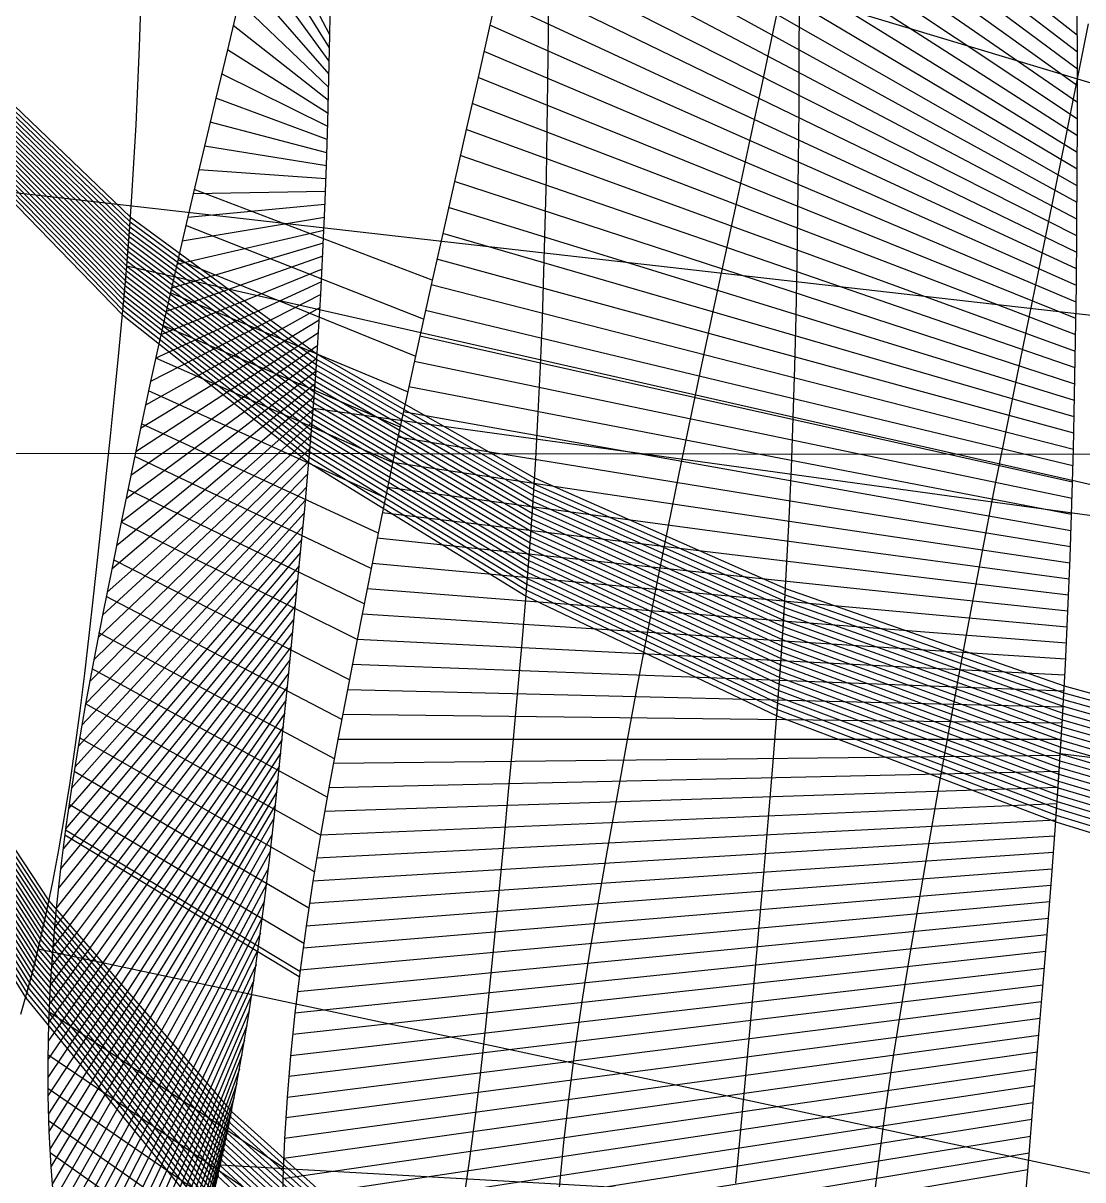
# Model space of a CAD drawing. Extents: x -427 to 427, y 0 to 209.
# Drawn here: x -404.92 to -360.8, y 92.47 to 140.66 of the extents above; entities that cross this region are included whole.
import ezdxf

# ---------------------------------------------------------------- set-up
doc = ezdxf.new("R2010")
doc.units = 0

msp = doc.modelspace()

# ---------------------------------------------------------------- linework, layer by layer
at = {"layer": 'default', "color": 3, "linetype": 'CONTINUOUS'}
for p, q in [((-309.183, 122.644, 355.545), (-422.612, 156.954, 257.531)), ((-383.047, 140.237, 189.516), (-383.033, 142.254, 189.376)), ((-392.152, 140.175, 203.377), (-392.122, 142.011, 203.259)), ((-400.08, 139.672, 217.087), (-400.023, 141.306, 216.994)), ((-372.604, 139.238, 175.551), (-372.601, 141.418, 175.393)), ((-361.023, 138.981, 161.486), (-361.028, 141.312, 161.309)), ((-392.191, 138.347, 203.491), (-392.152, 140.175, 203.377)), ((-383.068, 138.228, 189.65), (-383.047, 140.237, 189.516)), ((-400.145, 138.045, 217.176), (-400.08, 139.672, 217.087)), ((-372.615, 137.066, 175.704), (-372.604, 139.238, 175.551)), ((-361.022, 136.656, 161.658), (-361.023, 138.981, 161.486)), ((-392.238, 136.529, 203.598), (-392.191, 138.347, 203.491)), ((-400.221, 136.428, 217.259), (-400.145, 138.045, 217.176)), ((-383.096, 136.226, 189.779), (-383.068, 138.228, 189.65)), ((-372.632, 134.901, 175.851), (-372.615, 137.066, 175.704)), ((-400.309, 134.82, 217.336), (-400.221, 136.428, 217.259)), ((-392.295, 134.72, 203.7), (-392.238, 136.529, 203.598)), ((-361.029, 134.338, 161.824), (-361.022, 136.656, 161.658)), ((-383.134, 134.234, 189.901), (-383.096, 136.226, 189.779)), ((-309.183, 122.644, 355.545), (-424.821, 135.818, 258.471)), ((-400.409, 133.219, 217.406), (-400.309, 134.82, 217.336)), ((-392.361, 132.919, 203.795), (-392.295, 134.72, 203.7)), ((-372.658, 132.745, 175.991), (-372.632, 134.901, 175.851)), ((-383.18, 132.251, 190.017), (-383.134, 134.234, 189.901)), ((-361.043, 132.029, 161.983), (-361.029, 134.338, 161.824)), ((-400.524, 131.62, 217.469), (-400.409, 133.219, 217.406)), ((-392.439, 131.128, 203.883), (-392.361, 132.919, 203.795)), ((-372.693, 130.598, 176.124), (-372.658, 132.745, 175.991)), ((-383.236, 130.278, 190.125), (-383.18, 132.251, 190.017)), ((-400.653, 130.015, 217.526), (-400.524, 131.62, 217.469)), ((-361.066, 129.728, 162.135), (-361.043, 132.029, 161.983)), ((-392.529, 129.348, 203.964), (-392.439, 131.128, 203.883)), ((-383.303, 128.314, 190.226), (-383.236, 130.278, 190.125)), ((-372.736, 128.461, 176.249), (-372.693, 130.598, 176.124)), ((-400.796, 128.397, 217.576), (-400.653, 130.015, 217.526)), ((-361.097, 127.438, 162.278), (-361.066, 129.728, 162.135)), ((-392.633, 127.576, 204.036), (-392.529, 129.348, 203.964)), ((-400.951, 126.764, 217.622), (-400.796, 128.397, 217.576)), ((-383.382, 126.361, 190.318), (-383.303, 128.314, 190.226)), ((-372.791, 126.335, 176.365), (-372.736, 128.461, 176.249)), ((-392.752, 125.805, 204.1), (-392.633, 127.576, 204.036)), ((-361.138, 125.159, 162.412), (-361.097, 127.438, 162.278)), ((-401.117, 125.113, 217.665), (-400.951, 126.764, 217.622)), ((-383.473, 124.42, 190.401), (-383.382, 126.361, 190.318)), ((-372.856, 124.22, 176.473), (-372.791, 126.335, 176.365)), ((-392.887, 124.028, 204.155), (-392.752, 125.805, 204.1)), ((-401.289, 123.446, 217.705), (-401.117, 125.113, 217.665)), ((-361.19, 122.89, 162.536), (-361.138, 125.159, 162.412)), ((-383.578, 122.487, 190.473), (-383.473, 124.42, 190.401)), ((-393.037, 122.236, 204.203), (-392.887, 124.028, 204.155)), ((-372.934, 122.115, 176.571), (-372.856, 124.22, 176.473)), ((-401.465, 121.766, 217.745), (-401.289, 123.446, 217.705)), ((-309.183, 122.644, 355.545), (-415.8, 122.734, 243.428)), ((-383.7, 120.555, 190.535), (-383.578, 122.487, 190.473)), ((-361.253, 120.633, 162.651), (-361.19, 122.89, 162.536)), ((-393.199, 120.427, 204.244), (-393.037, 122.236, 204.203)), ((-373.024, 120.023, 176.658), (-372.934, 122.115, 176.571)), ((-401.64, 120.083, 217.785), (-401.465, 121.766, 217.745)), ((-383.838, 118.616, 190.587), (-383.7, 120.555, 190.535)), ((-361.329, 118.388, 162.754), (-361.253, 120.633, 162.651)), ((-401.815, 118.409, 217.825), (-401.64, 120.083, 217.785)), ((-393.373, 118.599, 204.281), (-393.199, 120.427, 204.244)), ((-373.13, 117.94, 176.733), (-373.024, 120.023, 176.658)), ((-393.554, 116.753, 204.315), (-393.373, 118.599, 204.281)), ((-383.991, 116.662, 190.63), (-383.838, 118.616, 190.587)), ((-401.99, 116.758, 217.863), (-401.815, 118.409, 217.825)), ((-361.418, 116.155, 162.845), (-361.329, 118.388, 162.754)), ((-373.252, 115.858, 176.796), (-373.13, 117.94, 176.733)), ((-402.169, 115.139, 217.897), (-401.99, 116.758, 217.863)), ((-393.738, 114.892, 204.349), (-393.554, 116.753, 204.315)), ((-384.158, 114.689, 190.665), (-383.991, 116.662, 190.63)), ((-361.522, 113.933, 162.922), (-361.418, 116.155, 162.845)), ((-373.391, 113.768, 176.847), (-373.252, 115.858, 176.796)), ((-402.354, 113.556, 217.925), (-402.169, 115.139, 217.897)), ((-393.921, 113.027, 204.383), (-393.738, 114.892, 204.349)), ((-384.336, 112.695, 190.694), (-384.158, 114.689, 190.665)), ((-373.546, 111.662, 176.887), (-373.391, 113.768, 176.847)), ((-361.643, 111.711, 162.986), (-361.522, 113.933, 162.922)), ((-402.548, 112.006, 217.946), (-402.354, 113.556, 217.925)), ((-394.104, 111.174, 204.416), (-393.921, 113.027, 204.383)), ((-384.522, 110.68, 190.719), (-384.336, 112.695, 190.694)), ((-402.752, 110.493, 217.96), (-402.548, 112.006, 217.946)), ((-373.715, 109.535, 176.918), (-373.546, 111.662, 176.887)), ((-361.781, 109.481, 163.035), (-361.643, 111.711, 162.986)), ((-394.288, 109.345, 204.447), (-394.104, 111.174, 204.416)), ((-402.968, 109.02, 217.965), (-402.752, 110.493, 217.96)), ((-384.712, 108.65, 190.743), (-384.522, 110.68, 190.719)), ((-373.895, 107.385, 176.942), (-373.715, 109.535, 176.918)), ((-361.936, 107.233, 163.072), (-361.781, 109.481, 163.035)), ((-403.196, 107.592, 217.961), (-402.968, 109.02, 217.965)), ((-394.476, 107.552, 204.474), (-394.288, 109.345, 204.447)), ((-384.9, 106.616, 190.769), (-384.712, 108.65, 190.743)), ((-403.437, 106.212, 217.948), (-403.196, 107.592, 217.961)), ((-394.67, 105.798, 204.493), (-394.476, 107.552, 204.474)), ((-374.084, 105.213, 176.962), (-373.895, 107.385, 176.942)), ((-362.105, 104.963, 163.099), (-361.936, 107.233, 163.072)), ((-385.089, 104.593, 190.793), (-384.9, 106.616, 190.769)), ((-403.689, 104.886, 217.925), (-403.437, 106.212, 217.948)), ((-394.875, 104.082, 204.505), (-394.67, 105.798, 204.493)), ((-374.276, 103.025, 176.981), (-374.084, 105.213, 176.962)), ((-403.949, 103.623, 217.893), (-403.689, 104.886, 217.925)), ((-385.278, 102.599, 190.815), (-385.089, 104.593, 190.793)), ((-362.286, 102.668, 163.118), (-362.105, 104.963, 163.099)), ((-404.216, 102.43, 217.853), (-403.949, 103.623, 217.893)), ((-395.09, 102.406, 204.507), (-394.875, 104.082, 204.505)), ((-374.467, 100.832, 177), (-374.276, 103.025, 176.981)), ((-362.475, 100.35, 163.132), (-362.286, 102.668, 163.118)), ((-404.485, 101.317, 217.806), (-404.216, 102.43, 217.853)), ((-395.318, 100.774, 204.499), (-395.09, 102.406, 204.507)), ((-385.471, 100.642, 190.831), (-385.278, 102.599, 190.815)), ((-404.753, 100.297, 217.753), (-404.485, 101.317, 217.806)), ((-395.558, 99.191, 204.479), (-395.318, 100.774, 204.499)), ((-374.658, 98.652, 177.018), (-374.467, 100.832, 177)), ((-405.025, 99.368, 217.691), (-404.753, 100.297, 217.753)), ((-385.671, 98.728, 190.84), (-385.471, 100.642, 190.831)), ((-362.667, 98.015, 163.144), (-362.475, 100.35, 163.132)), ((-395.813, 97.662, 204.449), (-395.558, 99.191, 204.479)), ((-385.881, 96.856, 190.838), (-385.671, 98.728, 190.84)), ((-374.851, 96.502, 177.034), (-374.658, 98.652, 177.018)), ((-362.859, 95.674, 163.157), (-362.667, 98.015, 163.144)), ((-396.079, 96.192, 204.406), (-395.813, 97.662, 204.449)), ((-386.104, 95.027, 190.826), (-385.881, 96.856, 190.838)), ((-375.047, 94.393, 177.044), (-374.851, 96.502, 177.034)), ((-396.355, 94.792, 204.354), (-396.079, 96.192, 204.406)), ((-363.05, 93.348, 163.169), (-362.859, 95.674, 163.157)), ((-386.339, 93.246, 190.802), (-386.104, 95.027, 190.826)), ((-396.638, 93.47, 204.292), (-396.355, 94.792, 204.354)), ((-375.25, 92.329, 177.044), (-375.047, 94.393, 177.044)), ((-396.923, 92.236, 204.221), (-396.638, 93.47, 204.292)), ((-386.587, 91.519, 190.764), (-386.339, 93.246, 190.802)), ((-363.243, 91.053, 163.178), (-363.05, 93.348, 163.169))]:
    msp.add_line(p, q, dxfattribs=at)
at = {"layer": 'default', "color": 1, "linetype": 'CONTINUOUS'}
for p, q in [((-361.025, 140.147, 161.398), (-381.941, 156.795, 167.292)), ((-361.024, 139.447, 161.451), (-382.175, 155.716, 167.197)), ((-361.023, 138.749, 161.504), (-382.408, 154.633, 167.103)), ((-361.022, 138.051, 161.555), (-382.641, 153.549, 167.01)), ((-361.022, 137.353, 161.607), (-382.875, 152.463, 166.916)), ((-361.022, 136.656, 161.658), (-383.108, 151.377, 166.822)), ((-361.024, 135.96, 161.708), (-383.343, 150.292, 166.727)), ((-361.026, 135.265, 161.758), (-383.577, 149.207, 166.633)), ((-361.028, 134.57, 161.808), (-383.812, 148.126, 166.537)), ((-361.032, 133.876, 161.856), (-384.048, 147.044, 166.442)), ((-361.036, 133.184, 161.904), (-384.285, 145.965, 166.344)), ((-361.04, 132.491, 161.951), (-384.522, 144.887, 166.247)), ((-361.046, 131.799, 161.998), (-384.762, 143.808, 166.148)), ((-361.052, 131.109, 162.044), (-385.002, 142.73, 166.049)), ((-361.059, 130.418, 162.089), (-385.245, 141.65, 165.948)), ((-361.066, 129.728, 162.135), (-385.488, 140.569, 165.846)), ((-361.075, 129.041, 162.177), (-385.733, 139.485, 165.744)), ((-361.085, 128.354, 162.22), (-385.978, 138.401, 165.641)), ((-361.094, 127.667, 162.263), (-386.225, 137.314, 165.537)), ((-361.105, 126.982, 162.305), (-386.472, 136.228, 165.433)), ((-361.118, 126.298, 162.345), (-386.719, 135.143, 165.33)), ((-361.13, 125.614, 162.385), (-386.965, 134.057, 165.226)), ((-361.144, 124.932, 162.424), (-387.209, 132.978, 165.124)), ((-361.159, 124.251, 162.462), (-387.454, 131.898, 165.021)), ((-361.175, 123.571, 162.499), (-387.695, 130.826, 164.921)), ((-361.19, 122.89, 162.536), (-387.936, 129.753, 164.82)), ((-361.209, 122.213, 162.571), (-388.172, 128.688, 164.723)), ((-361.228, 121.536, 162.605), (-388.409, 127.623, 164.625)), ((-361.247, 120.859, 162.639), (-388.64, 126.566, 164.531)), ((-361.269, 120.184, 162.671), (-388.87, 125.509, 164.437)), ((-361.291, 119.511, 162.702), (-389.095, 124.458, 164.347)), ((-361.314, 118.837, 162.733), (-389.32, 123.406, 164.257)), ((-361.338, 118.165, 162.763), (-389.538, 122.357, 164.172)), ((-361.364, 117.495, 162.79), (-389.757, 121.307, 164.086)), ((-361.391, 116.825, 162.817), (-389.97, 120.256, 164.005)), ((-361.418, 116.155, 162.845), (-390.184, 119.204, 163.924)), ((-361.449, 115.489, 162.868), (-390.393, 118.15, 163.845)), ((-361.48, 114.822, 162.891), (-390.603, 117.095, 163.767)), ((-361.511, 114.155, 162.914), (-390.809, 116.039, 163.691)), ((-361.546, 113.488, 162.935), (-391.016, 114.983, 163.615)), ((-361.582, 112.822, 162.954), (-391.219, 113.933, 163.541)), ((-361.619, 112.155, 162.973), (-391.421, 112.884, 163.468)), ((-361.657, 111.488, 162.99), (-391.618, 111.85, 163.397)), ((-361.698, 110.819, 163.005), (-391.815, 110.817, 163.327)), ((-361.74, 110.15, 163.02), (-392.001, 109.808, 163.262)), ((-361.781, 109.481, 163.035), (-392.188, 108.799, 163.198)), ((-361.828, 108.807, 163.046), (-392.362, 107.816, 163.141)), ((-361.874, 108.132, 163.057), (-392.536, 106.832, 163.084)), ((-361.92, 107.458, 163.068), (-392.695, 105.873, 163.036)), ((-361.97, 106.779, 163.078), (-392.854, 104.914, 162.988)), ((-362.02, 106.098, 163.086), (-392.997, 103.977, 162.951)), ((-362.071, 105.417, 163.094), (-393.139, 103.04, 162.914)), ((-362.123, 104.733, 163.101), (-393.265, 102.123, 162.888)), ((-362.177, 104.045, 163.107), (-393.391, 101.206, 162.862)), ((-362.231, 103.357, 163.112), (-393.499, 100.306, 162.848)), ((-362.286, 102.668, 163.118), (-393.607, 99.406, 162.833)), ((-362.342, 101.973, 163.122), (-393.698, 98.522, 162.832)), ((-362.399, 101.278, 163.126), (-393.788, 97.638, 162.83)), ((-362.456, 100.582, 163.13), (-393.86, 96.769, 162.84)), ((-362.513, 99.883, 163.134), (-393.932, 95.9, 162.851)), ((-362.571, 99.183, 163.138), (-393.985, 95.045, 162.874)), ((-362.629, 98.482, 163.141), (-394.038, 94.19, 162.897)), ((-362.686, 97.781, 163.145), (-394.073, 93.349, 162.934)), ((-362.744, 97.079, 163.149), (-394.107, 92.507, 162.97)), ((-362.801, 96.376, 163.153), (-394.123, 91.679, 163.02)), ((-362.859, 95.674, 163.157), (-394.138, 90.85, 163.07)), ((-362.916, 94.976, 163.161), (-394.134, 90.035, 163.133)), ((-362.974, 94.278, 163.164), (-394.131, 89.219, 163.196)), ((-363.031, 93.58, 163.168), (-394.108, 88.417, 163.272)), ((-363.089, 92.889, 163.171), (-394.085, 87.614, 163.349))]:
    msp.add_line(p, q, dxfattribs=at)
at = {"layer": 'default', "color": 5, "linetype": 'CONTINUOUS'}
for p, q in [((-392.152, 140.175, 203.377), (-394.988, 145.577, 181.209)), ((-392.164, 139.626, 203.411), (-395.225, 144.576, 181.126)), ((-392.175, 139.078, 203.445), (-395.461, 143.575, 181.043)), ((-385.002, 142.73, 166.049), (-385.488, 140.569, 165.846)), ((-392.187, 138.53, 203.479), (-395.7, 142.57, 180.959)), ((-373.213, 142.596, 151.048), (-373.699, 140.292, 150.813)), ((-395.938, 141.565, 180.875), (-396.419, 139.551, 180.706)), ((-392.2, 137.984, 203.512), (-395.938, 141.565, 180.875)), ((-392.214, 137.438, 203.545), (-396.179, 140.558, 180.79)), ((-385.488, 140.569, 165.846), (-385.978, 138.401, 165.641)), ((-373.699, 140.292, 150.813), (-374.192, 137.984, 150.572)), ((-360.569, 140.632, 135.932), (-361.056, 138.194, 135.658)), ((-396.419, 139.551, 180.706), (-396.898, 137.54, 180.536)), ((-392.228, 136.893, 203.577), (-396.419, 139.551, 180.706)), ((-392.243, 136.348, 203.609), (-396.659, 138.546, 180.621)), ((-385.978, 138.401, 165.641), (-386.472, 136.228, 165.433)), ((-374.192, 137.984, 150.572), (-374.689, 135.667, 150.328)), ((-361.056, 138.194, 135.658), (-361.548, 135.752, 135.379)), ((-396.898, 137.54, 180.536), (-397.374, 135.539, 180.369)), ((-392.26, 135.805, 203.639), (-396.898, 137.54, 180.536)), ((-392.278, 135.262, 203.67), (-397.136, 136.539, 180.452)), ((-386.472, 136.228, 165.433), (-386.965, 134.057, 165.226)), ((-397.374, 135.539, 180.369), (-397.843, 133.551, 180.205)), ((-392.295, 134.72, 203.7), (-397.374, 135.539, 180.369)), ((-374.689, 135.667, 150.328), (-375.19, 133.346, 150.082)), ((-361.548, 135.752, 135.379), (-362.046, 133.301, 135.096)), ((-392.315, 134.179, 203.729), (-397.608, 134.545, 180.287)), ((-386.965, 134.057, 165.226), (-387.454, 131.898, 165.021)), ((-397.843, 133.551, 180.205), (-398.303, 131.577, 180.045)), ((-392.335, 133.639, 203.757), (-397.843, 133.551, 180.205)), ((-392.355, 133.099, 203.786), (-398.073, 132.564, 180.125)), ((-375.19, 133.346, 150.082), (-375.69, 131.027, 149.836)), ((-362.046, 133.301, 135.096), (-362.547, 130.844, 134.811)), ((-392.377, 132.561, 203.813), (-398.303, 131.577, 180.045)), ((-398.303, 131.577, 180.045), (-398.752, 129.617, 179.892)), ((-392.4, 132.024, 203.839), (-398.528, 130.597, 179.969)), ((-387.454, 131.898, 165.021), (-387.936, 129.753, 164.82)), ((-392.424, 131.487, 203.866), (-398.752, 129.617, 179.892)), ((-392.448, 130.95, 203.892), (-398.971, 128.643, 179.819)), ((-375.69, 131.027, 149.836), (-376.186, 128.72, 149.593)), ((-362.547, 130.844, 134.811), (-363.047, 128.391, 134.525)), ((-345.938, 118.136, 255.765), (-400.611, 130.541, 217.507)), ((-392.475, 130.416, 203.916), (-399.19, 127.668, 179.746)), ((-392.502, 129.882, 203.94), (-399.402, 126.696, 179.677)), ((-387.936, 129.753, 164.82), (-388.409, 127.623, 164.625)), ((-392.529, 129.348, 203.964), (-399.615, 125.723, 179.608)), ((-398.752, 129.617, 179.892), (-399.19, 127.668, 179.746)), ((-392.56, 128.816, 203.986), (-399.823, 124.748, 179.542)), ((-376.186, 128.72, 149.593), (-376.675, 126.429, 149.355)), ((-392.592, 128.285, 204.007), (-400.031, 123.774, 179.476)), ((-363.047, 128.391, 134.525), (-363.543, 125.95, 134.243)), ((-392.623, 127.753, 204.029), (-400.235, 122.796, 179.413)), ((-399.19, 127.668, 179.746), (-399.615, 125.723, 179.608)), ((-388.409, 127.623, 164.625), (-388.87, 125.509, 164.437)), ((-392.657, 127.222, 204.049), (-400.439, 121.819, 179.35)), ((-392.693, 126.69, 204.068), (-400.64, 120.84, 179.289)), ((-376.675, 126.429, 149.355), (-377.154, 124.153, 149.123)), ((-392.728, 126.159, 204.087), (-400.842, 119.861, 179.228)), ((-363.543, 125.95, 134.243), (-364.032, 123.525, 133.967)), ((-392.766, 125.627, 204.105), (-401.039, 118.888, 179.169)), ((-399.615, 125.723, 179.608), (-400.031, 123.774, 179.476)), ((-388.87, 125.509, 164.437), (-389.32, 123.406, 164.257)), ((-392.806, 125.094, 204.122), (-401.237, 117.915, 179.11)), ((-392.847, 124.561, 204.138), (-401.428, 116.957, 179.053)), ((-345.938, 118.136, 255.765), (-392.843, 124.61, 204.137)), ((-392.887, 124.028, 204.155), (-401.62, 115.999, 178.997)), ((-377.154, 124.153, 149.123), (-377.623, 121.895, 148.9)), ((-392.932, 123.49, 204.169), (-401.802, 115.064, 178.945)), ((-400.031, 123.774, 179.476), (-400.439, 121.819, 179.35)), ((-389.32, 123.406, 164.257), (-389.757, 121.307, 164.086)), ((-364.032, 123.525, 133.967), (-364.511, 121.118, 133.697)), ((-392.977, 122.953, 204.184), (-401.984, 114.129, 178.894)), ((-393.022, 122.415, 204.198), (-402.154, 113.217, 178.849)), ((-393.069, 121.875, 204.211), (-402.323, 112.305, 178.804)), ((-400.439, 121.819, 179.35), (-400.842, 119.861, 179.228)), ((-377.623, 121.895, 148.9), (-378.078, 119.649, 148.686)), ((-393.118, 121.332, 204.224), (-402.478, 111.416, 178.766)), ((-389.757, 121.307, 164.086), (-390.184, 119.204, 163.924)), ((-364.511, 121.118, 133.697), (-364.979, 118.728, 133.437)), ((-393.167, 120.789, 204.236), (-402.633, 110.527, 178.729)), ((-393.217, 120.244, 204.248), (-402.773, 109.658, 178.701)), ((-393.269, 119.696, 204.259), (-402.912, 108.789, 178.673)), ((-400.842, 119.861, 179.228), (-401.237, 117.915, 179.11)), ((-378.078, 119.649, 148.686), (-378.521, 117.406, 148.482)), ((-393.321, 119.148, 204.27), (-403.035, 107.939, 178.654)), ((-390.184, 119.204, 163.924), (-390.603, 117.095, 163.767)), ((-393.373, 118.599, 204.281), (-403.158, 107.088, 178.635)), ((-364.979, 118.728, 133.437), (-365.435, 116.351, 133.188)), ((-393.427, 118.045, 204.292), (-403.264, 106.254, 178.626)), ((-401.237, 117.915, 179.11), (-401.62, 115.999, 178.997)), ((-393.481, 117.491, 204.302), (-403.37, 105.419, 178.618)), ((-378.521, 117.406, 148.482), (-378.954, 115.16, 148.287)), ((-393.536, 116.937, 204.312), (-403.459, 104.599, 178.619)), ((-390.603, 117.095, 163.767), (-391.016, 114.983, 163.615)), ((-393.591, 116.38, 204.322), (-403.548, 103.779, 178.621)), ((-365.435, 116.351, 133.188), (-365.877, 113.979, 132.95)), ((-393.646, 115.822, 204.332), (-403.619, 102.973, 178.634)), ((-401.62, 115.999, 178.997), (-401.984, 114.129, 178.894)), ((-393.701, 115.264, 204.342), (-403.69, 102.167, 178.646)), ((-393.756, 114.705, 204.352), (-403.743, 101.374, 178.669)), ((-391.016, 114.983, 163.615), (-391.421, 112.884, 163.468)), ((-378.954, 115.16, 148.287), (-379.378, 112.907, 148.099)), ((-393.811, 114.146, 204.362), (-403.796, 100.58, 178.693)), ((-401.984, 114.129, 178.894), (-402.323, 112.305, 178.804)), ((-365.877, 113.979, 132.95), (-366.31, 111.603, 132.723)), ((-393.866, 113.587, 204.373), (-403.831, 99.799, 178.727)), ((-393.921, 113.027, 204.383), (-403.866, 99.018, 178.762)), ((-391.421, 112.884, 163.468), (-391.815, 110.817, 163.327)), ((-379.378, 112.907, 148.099), (-379.797, 110.652, 147.917)), ((-393.976, 112.471, 204.393), (-403.882, 98.249, 178.808)), ((-402.323, 112.305, 178.804), (-402.633, 110.527, 178.729)), ((-394.031, 111.915, 204.403), (-403.898, 97.48, 178.854)), ((-394.086, 111.359, 204.413), (-403.896, 96.724, 178.911)), ((-366.31, 111.603, 132.723), (-366.734, 109.219, 132.503)), ((-394.141, 110.808, 204.422), (-403.894, 95.967, 178.968)), ((-402.633, 110.527, 178.729), (-402.912, 108.789, 178.673)), ((-391.815, 110.817, 163.327), (-392.188, 108.799, 163.198)), ((-379.797, 110.652, 147.917), (-380.208, 108.409, 147.74)), ((-394.196, 110.26, 204.432), (-403.873, 95.222, 179.037)), ((-311.991, 104.28, 225.645), (-361.736, 110.212, 163.019)), ((-394.252, 109.711, 204.441), (-403.852, 94.477, 179.106)), ((-394.307, 109.166, 204.45), (-403.813, 93.744, 179.186)), ((-366.734, 109.219, 132.503), (-367.152, 106.833, 132.29)), ((-394.364, 108.628, 204.458), (-403.774, 93.011, 179.266)), ((-402.912, 108.789, 178.673), (-403.158, 107.088, 178.635)), ((-392.188, 108.799, 163.198), (-392.536, 106.832, 163.084)), ((-394.42, 108.09, 204.466), (-403.717, 92.292, 179.357)), ((-380.208, 108.409, 147.74), (-380.606, 106.202, 147.571)), ((-394.476, 107.552, 204.474), (-403.66, 91.573, 179.448)), ((-403.158, 107.088, 178.635), (-403.37, 105.419, 178.618)), ((-394.554, 106.851, 204.482), (-403.585, 90.869, 179.549)), ((-392.536, 106.832, 163.084), (-392.854, 104.914, 162.988)), ((-367.152, 106.833, 132.29), (-367.562, 104.46, 132.082)), ((-394.632, 106.149, 204.489), (-403.51, 90.165, 179.651)), ((-380.606, 106.202, 147.571), (-380.984, 104.047, 147.415)), ((-403.37, 105.419, 178.618), (-403.548, 103.779, 178.621)), ((-394.711, 105.455, 204.496), (-403.418, 89.478, 179.763)), ((-394.793, 104.768, 204.5), (-403.326, 88.792, 179.874)), ((-392.854, 104.914, 162.988), (-393.139, 103.04, 162.914)), ((-367.562, 104.46, 132.082), (-367.96, 102.126, 131.884)), ((-403.548, 103.779, 178.621), (-403.69, 102.167, 178.646)), ((-394.875, 104.082, 204.505), (-403.217, 88.124, 179.996)), ((-380.984, 104.047, 147.415), (-381.336, 101.946, 147.277)), ((-394.961, 103.411, 204.505), (-403.108, 87.456, 180.117)), ((-395.047, 102.741, 204.506), (-402.984, 86.809, 180.247)), ((-393.139, 103.04, 162.914), (-393.391, 101.206, 162.862)), ((-349.697, 90.433, 255.488), (-404.302, 102.075, 217.838)), ((-403.69, 102.167, 178.646), (-403.796, 100.58, 178.693)), ((-395.136, 102.079, 204.505), (-402.86, 86.163, 180.377)), ((-381.336, 101.946, 147.277), (-381.658, 99.898, 147.16)), ((-367.96, 102.126, 131.884), (-368.338, 99.845, 131.7)), ((-395.227, 101.427, 204.502), (-402.722, 85.541, 180.514)), ((-395.318, 100.774, 204.499), (-402.584, 84.92, 180.651)), ((-393.391, 101.206, 162.862), (-393.607, 99.406, 162.833)), ((-403.796, 100.58, 178.693), (-403.865, 99.018, 178.762)), ((-395.414, 100.141, 204.491), (-402.434, 84.327, 180.795)), ((-381.658, 99.898, 147.16), (-381.946, 97.897, 147.067)), ((-368.338, 99.845, 131.7), (-368.689, 97.623, 131.536)), ((-395.51, 99.508, 204.483), (-402.283, 83.733, 180.938)), ((-393.607, 99.406, 162.833), (-393.788, 97.638, 162.83)), ((-403.865, 99.018, 178.762), (-403.898, 97.48, 178.854)), ((-395.609, 98.886, 204.473), (-402.121, 83.17, 181.087)), ((-395.711, 98.274, 204.461), (-401.959, 82.607, 181.236)), ((-381.946, 97.897, 147.067), (-382.2, 95.939, 147)), ((-403.898, 97.48, 178.854), (-403.894, 95.967, 178.968)), ((-395.813, 97.662, 204.449), (-401.788, 82.076, 181.389)), ((-393.788, 97.638, 162.83), (-393.932, 95.9, 162.851)), ((-368.689, 97.623, 131.536), (-369.01, 95.457, 131.397)), ((-395.919, 97.074, 204.432), (-401.617, 81.544, 181.541)), ((-396.026, 96.486, 204.415), (-401.44, 81.047, 181.695)), ((-403.894, 95.967, 178.968), (-403.852, 94.477, 179.106)), ((-396.134, 95.912, 204.396), (-401.263, 80.549, 181.85)), ((-382.2, 95.939, 147), (-382.418, 94.017, 146.96)), ((-393.932, 95.9, 162.851), (-394.038, 94.19, 162.897)), ((-369.01, 95.457, 131.397), (-369.298, 93.341, 131.285)), ((-396.245, 95.352, 204.375), (-401.082, 80.087, 182.003)), ((-403.852, 94.477, 179.106), (-403.774, 93.011, 179.266)), ((-396.355, 94.792, 204.354), (-400.902, 79.624, 182.157)), ((-396.468, 94.263, 204.329), (-400.721, 79.198, 182.308)), ((-394.038, 94.19, 162.897), (-394.107, 92.507, 162.97)), ((-382.418, 94.017, 146.96), (-382.599, 92.13, 146.948)), ((-396.581, 93.734, 204.304), (-400.541, 78.771, 182.459)), ((-396.695, 93.223, 204.278), (-400.363, 78.381, 182.606)), ((-349.697, 90.433, 255.488), (-396.729, 93.076, 204.269)), ((-369.298, 93.341, 131.285), (-369.55, 91.269, 131.203)), ((-403.774, 93.011, 179.266), (-403.66, 91.573, 179.448)), ((-396.809, 92.729, 204.249), (-400.185, 77.99, 182.752)), ((-394.107, 92.507, 162.97), (-394.138, 90.85, 163.07))]:
    msp.add_line(p, q, dxfattribs=at)
at = {"layer": 'default', "color": 2, "linetype": 'CONTINUOUS'}
for p, q in [((-407.046, 138.894, 230.408), (-400.455, 132.582, 217.431)), ((-407.087, 138.352, 230.431), (-400.499, 131.969, 217.455)), ((-407.073, 138.533, 230.423), (-400.484, 132.174, 217.447)), ((-407.06, 138.713, 230.416), (-400.469, 132.378, 217.439)), ((-407.115, 137.991, 230.447), (-400.528, 131.561, 217.471)), ((-407.101, 138.171, 230.439), (-400.513, 131.765, 217.463)), ((-407.162, 137.449, 230.468), (-400.578, 130.949, 217.493)), ((-407.146, 137.63, 230.461), (-400.561, 131.153, 217.485)), ((-407.131, 137.81, 230.454), (-400.545, 131.357, 217.478)), ((-407.208, 136.908, 230.489), (-400.627, 130.337, 217.514)), ((-407.192, 137.088, 230.482), (-400.611, 130.541, 217.507)), ((-407.177, 137.269, 230.475), (-400.594, 130.745, 217.5)), ((-407.239, 136.547, 230.503), (-400.66, 129.929, 217.528)), ((-407.223, 136.727, 230.496), (-400.643, 130.133, 217.521)), ((-407.29, 136.006, 230.523), (-400.715, 129.317, 217.547)), ((-407.273, 136.186, 230.516), (-400.697, 129.521, 217.541)), ((-407.256, 136.366, 230.51), (-400.679, 129.725, 217.535)), ((-407.341, 135.464, 230.542), (-400.769, 128.705, 217.567)), ((-407.324, 135.645, 230.536), (-400.751, 128.909, 217.56)), ((-407.307, 135.825, 230.529), (-400.733, 129.113, 217.554)), ((-407.358, 135.284, 230.549), (-400.787, 128.501, 217.573)), ((-400.469, 132.378, 217.439), (-400.455, 132.582, 217.431)), ((-400.455, 132.582, 217.431), (-392.681, 126.87, 204.062)), ((-400.499, 131.969, 217.455), (-400.484, 132.174, 217.447)), ((-400.484, 132.174, 217.447), (-400.469, 132.378, 217.439)), ((-400.484, 132.174, 217.447), (-392.711, 126.418, 204.078)), ((-400.484, 132.174, 217.447), (-400.469, 132.174, 217.439)), ((-400.469, 132.378, 217.439), (-392.696, 126.644, 204.07)), ((-400.469, 132.378, 217.439), (-400.455, 132.378, 217.431)), ((-400.528, 131.561, 217.471), (-400.513, 131.765, 217.463)), ((-400.513, 131.765, 217.463), (-400.499, 131.969, 217.455)), ((-400.513, 131.765, 217.463), (-392.741, 125.966, 204.094)), ((-400.513, 131.765, 217.463), (-400.499, 131.765, 217.455)), ((-400.499, 131.969, 217.455), (-392.726, 126.192, 204.086)), ((-400.499, 131.969, 217.455), (-400.484, 131.969, 217.447)), ((-400.578, 130.949, 217.493), (-400.561, 131.153, 217.485)), ((-400.561, 131.153, 217.485), (-400.545, 131.357, 217.478)), ((-400.561, 131.153, 217.485), (-392.791, 125.288, 204.116)), ((-400.561, 131.153, 217.485), (-400.545, 131.153, 217.478)), ((-400.545, 131.357, 217.478), (-400.528, 131.561, 217.471)), ((-400.545, 131.357, 217.478), (-392.774, 125.514, 204.109)), ((-400.545, 131.357, 217.478), (-400.528, 131.357, 217.471)), ((-400.528, 131.561, 217.471), (-392.757, 125.74, 204.102)), ((-400.528, 131.561, 217.471), (-400.513, 131.561, 217.463)), ((-400.611, 130.541, 217.507), (-400.594, 130.745, 217.5)), ((-400.594, 130.745, 217.5), (-400.578, 130.949, 217.493)), ((-400.594, 130.745, 217.5), (-392.826, 124.836, 204.13)), ((-400.594, 130.745, 217.5), (-400.578, 130.745, 217.493)), ((-400.578, 130.949, 217.493), (-392.809, 125.062, 204.123)), ((-400.578, 130.949, 217.493), (-400.561, 130.949, 217.485)), ((-400.66, 129.929, 217.528), (-400.643, 130.133, 217.521)), ((-400.643, 130.133, 217.521), (-400.627, 130.337, 217.514)), ((-400.643, 130.133, 217.521), (-392.877, 124.158, 204.151)), ((-400.643, 130.133, 217.521), (-400.627, 130.133, 217.514)), ((-400.627, 130.337, 217.514), (-400.611, 130.541, 217.507)), ((-400.627, 130.337, 217.514), (-392.86, 124.384, 204.144)), ((-400.627, 130.337, 217.514), (-400.611, 130.337, 217.507)), ((-400.611, 130.541, 217.507), (-392.843, 124.61, 204.137)), ((-400.611, 130.541, 217.507), (-400.594, 130.541, 217.5)), ((-400.697, 129.521, 217.541), (-400.679, 129.725, 217.535)), ((-400.679, 129.725, 217.535), (-400.66, 129.929, 217.528)), ((-400.679, 129.725, 217.535), (-392.914, 123.707, 204.163)), ((-400.679, 129.725, 217.535), (-400.66, 129.725, 217.528)), ((-400.66, 129.929, 217.528), (-392.895, 123.932, 204.157)), ((-400.66, 129.929, 217.528), (-400.643, 129.929, 217.521)), ((-400.733, 129.113, 217.554), (-400.715, 129.317, 217.547)), ((-400.715, 129.317, 217.547), (-400.697, 129.521, 217.541)), ((-400.715, 129.317, 217.547), (-392.952, 123.255, 204.176)), ((-400.715, 129.317, 217.547), (-400.697, 129.317, 217.541)), ((-400.697, 129.521, 217.541), (-392.933, 123.481, 204.17)), ((-400.697, 129.521, 217.541), (-400.679, 129.521, 217.535)), ((-400.787, 128.501, 217.573), (-400.769, 128.705, 217.567)), ((-400.769, 128.705, 217.567), (-400.751, 128.909, 217.56)), ((-400.769, 128.705, 217.567), (-393.008, 122.577, 204.194)), ((-400.769, 128.705, 217.567), (-400.751, 128.705, 217.56)), ((-400.751, 128.909, 217.56), (-400.733, 129.113, 217.554)), ((-400.751, 128.909, 217.56), (-392.989, 122.803, 204.188)), ((-400.751, 128.909, 217.56), (-400.733, 128.909, 217.554)), ((-400.733, 129.113, 217.554), (-392.97, 123.029, 204.182)), ((-400.733, 129.113, 217.554), (-400.715, 129.113, 217.547)), ((-400.787, 128.501, 217.573), (-393.027, 122.352, 204.2)), ((-400.787, 128.501, 217.573), (-400.769, 128.501, 217.567)), ((-392.696, 126.644, 204.07), (-392.681, 126.87, 204.062)), ((-392.681, 126.87, 204.062), (-383.627, 121.717, 190.498)), ((-392.726, 126.192, 204.086), (-392.711, 126.418, 204.078)), ((-392.711, 126.418, 204.078), (-392.696, 126.644, 204.07)), ((-392.711, 126.418, 204.078), (-383.658, 121.224, 190.514)), ((-392.711, 126.418, 204.078), (-392.696, 126.418, 204.07)), ((-392.696, 126.644, 204.07), (-383.642, 121.471, 190.506)), ((-392.696, 126.644, 204.07), (-392.681, 126.644, 204.062)), ((-392.757, 125.74, 204.102), (-392.741, 125.966, 204.094)), ((-392.741, 125.966, 204.094), (-392.726, 126.192, 204.086)), ((-392.741, 125.966, 204.094), (-383.689, 120.731, 190.53)), ((-392.741, 125.966, 204.094), (-392.726, 125.966, 204.086)), ((-392.726, 126.192, 204.086), (-383.673, 120.978, 190.522)), ((-392.726, 126.192, 204.086), (-392.711, 126.192, 204.078)), ((-392.791, 125.288, 204.116), (-392.774, 125.514, 204.109)), ((-392.774, 125.514, 204.109), (-392.757, 125.74, 204.102)), ((-392.774, 125.514, 204.109), (-383.722, 120.238, 190.544)), ((-392.774, 125.514, 204.109), (-392.757, 125.514, 204.102)), ((-392.757, 125.74, 204.102), (-383.705, 120.484, 190.537)), ((-392.757, 125.74, 204.102), (-392.741, 125.74, 204.094)), ((-392.843, 124.61, 204.137), (-392.826, 124.836, 204.13)), ((-392.826, 124.836, 204.13), (-392.809, 125.062, 204.123)), ((-392.826, 124.836, 204.13), (-383.775, 119.499, 190.563)), ((-392.826, 124.836, 204.13), (-392.809, 124.836, 204.123)), ((-392.809, 125.062, 204.123), (-392.791, 125.288, 204.116)), ((-392.809, 125.062, 204.123), (-383.758, 119.745, 190.557)), ((-392.809, 125.062, 204.123), (-392.791, 125.062, 204.116)), ((-392.791, 125.288, 204.116), (-383.74, 119.991, 190.55)), ((-392.791, 125.288, 204.116), (-392.774, 125.288, 204.109)), ((-392.877, 124.158, 204.151), (-392.86, 124.384, 204.144)), ((-392.86, 124.384, 204.144), (-392.843, 124.61, 204.137)), ((-392.86, 124.384, 204.144), (-383.81, 119.006, 190.577)), ((-392.86, 124.384, 204.144), (-392.843, 124.384, 204.137)), ((-392.843, 124.61, 204.137), (-383.793, 119.252, 190.57)), ((-392.843, 124.61, 204.137), (-392.826, 124.61, 204.13)), ((-392.914, 123.707, 204.163), (-392.895, 123.932, 204.157)), ((-392.895, 123.932, 204.157), (-392.877, 124.158, 204.151)), ((-392.895, 123.932, 204.157), (-383.846, 118.513, 190.589)), ((-392.895, 123.932, 204.157), (-392.877, 123.932, 204.151)), ((-392.877, 124.158, 204.151), (-383.828, 118.759, 190.583)), ((-392.877, 124.158, 204.151), (-392.86, 124.158, 204.144)), ((-392.952, 123.255, 204.176), (-392.933, 123.481, 204.17)), ((-392.933, 123.481, 204.17), (-392.914, 123.707, 204.163)), ((-392.933, 123.481, 204.17), (-383.885, 118.02, 190.6)), ((-392.933, 123.481, 204.17), (-392.914, 123.481, 204.163)), ((-392.914, 123.707, 204.163), (-383.865, 118.266, 190.595)), ((-392.914, 123.707, 204.163), (-392.895, 123.707, 204.157)), ((-392.989, 122.803, 204.188), (-392.97, 123.029, 204.182)), ((-392.97, 123.029, 204.182), (-392.952, 123.255, 204.176)), ((-392.97, 123.029, 204.182), (-383.923, 117.527, 190.611)), ((-392.97, 123.029, 204.182), (-392.952, 123.029, 204.176)), ((-392.952, 123.255, 204.176), (-383.904, 117.774, 190.605)), ((-392.952, 123.255, 204.176), (-392.933, 123.255, 204.17)), ((-393.027, 122.352, 204.2), (-393.008, 122.577, 204.194)), ((-393.008, 122.577, 204.194), (-392.989, 122.803, 204.188)), ((-393.008, 122.577, 204.194), (-383.962, 117.035, 190.621)), ((-393.008, 122.577, 204.194), (-392.989, 122.577, 204.188)), ((-392.989, 122.803, 204.188), (-383.943, 117.281, 190.616)), ((-392.989, 122.803, 204.188), (-392.97, 122.803, 204.182)), ((-393.027, 122.352, 204.2), (-383.981, 116.788, 190.627)), ((-393.027, 122.352, 204.2), (-393.008, 122.352, 204.194)), ((-383.658, 121.224, 190.514), (-383.642, 121.471, 190.506)), ((-383.642, 121.471, 190.506), (-383.627, 121.717, 190.498)), ((-383.642, 121.471, 190.506), (-373.194, 116.845, 176.766)), ((-383.642, 121.471, 190.506), (-383.627, 121.471, 190.498)), ((-383.627, 121.717, 190.498), (-373.178, 117.11, 176.758)), ((-383.689, 120.731, 190.53), (-383.673, 120.978, 190.522)), ((-383.673, 120.978, 190.522), (-383.658, 121.224, 190.514)), ((-383.673, 120.978, 190.522), (-373.225, 116.313, 176.782)), ((-383.673, 120.978, 190.522), (-383.658, 120.978, 190.514)), ((-383.658, 121.224, 190.514), (-373.209, 116.579, 176.774)), ((-383.658, 121.224, 190.514), (-383.642, 121.224, 190.506)), ((-383.705, 120.484, 190.537), (-383.689, 120.731, 190.53)), ((-383.689, 120.731, 190.53), (-373.241, 116.047, 176.79)), ((-383.689, 120.731, 190.53), (-383.673, 120.731, 190.522)), ((-383.74, 119.991, 190.55), (-383.722, 120.238, 190.544)), ((-383.722, 120.238, 190.544), (-383.705, 120.484, 190.537)), ((-383.722, 120.238, 190.544), (-373.274, 115.516, 176.804)), ((-383.722, 120.238, 190.544), (-383.705, 120.238, 190.537)), ((-383.705, 120.484, 190.537), (-373.257, 115.782, 176.798)), ((-383.705, 120.484, 190.537), (-383.689, 120.484, 190.53)), ((-383.775, 119.499, 190.563), (-383.758, 119.745, 190.557)), ((-383.758, 119.745, 190.557), (-383.74, 119.991, 190.55)), ((-383.758, 119.745, 190.557), (-373.31, 114.985, 176.817)), ((-383.758, 119.745, 190.557), (-383.74, 119.745, 190.55)), ((-383.74, 119.991, 190.55), (-373.292, 115.25, 176.811)), ((-383.74, 119.991, 190.55), (-383.722, 119.991, 190.544)), ((-383.81, 119.006, 190.577), (-383.793, 119.252, 190.57)), ((-383.793, 119.252, 190.57), (-383.775, 119.499, 190.563)), ((-383.793, 119.252, 190.57), (-373.345, 114.453, 176.83)), ((-383.793, 119.252, 190.57), (-383.775, 119.252, 190.563)), ((-383.775, 119.499, 190.563), (-373.327, 114.719, 176.824)), ((-383.775, 119.499, 190.563), (-383.758, 119.499, 190.557)), ((-383.846, 118.513, 190.589), (-383.828, 118.759, 190.583)), ((-383.828, 118.759, 190.583), (-383.81, 119.006, 190.577)), ((-383.828, 118.759, 190.583), (-373.381, 113.922, 176.843)), ((-383.828, 118.759, 190.583), (-383.81, 118.759, 190.577)), ((-383.81, 119.006, 190.577), (-373.363, 114.188, 176.837)), ((-383.81, 119.006, 190.577), (-383.793, 119.006, 190.57)), ((-383.885, 118.02, 190.6), (-383.865, 118.266, 190.595)), ((-383.865, 118.266, 190.595), (-383.846, 118.513, 190.589)), ((-383.865, 118.266, 190.595), (-373.418, 113.391, 176.854)), ((-383.865, 118.266, 190.595), (-383.846, 118.266, 190.589)), ((-383.846, 118.513, 190.589), (-373.399, 113.656, 176.849)), ((-383.846, 118.513, 190.589), (-383.828, 118.513, 190.583)), ((-383.923, 117.527, 190.611), (-383.904, 117.774, 190.605)), ((-383.904, 117.774, 190.605), (-383.885, 118.02, 190.6)), ((-383.904, 117.774, 190.605), (-373.458, 112.86, 176.864)), ((-383.904, 117.774, 190.605), (-383.885, 117.774, 190.6)), ((-383.885, 118.02, 190.6), (-373.438, 113.125, 176.859)), ((-383.885, 118.02, 190.6), (-383.865, 118.02, 190.595)), ((-383.962, 117.035, 190.621), (-383.943, 117.281, 190.616)), ((-383.943, 117.281, 190.616), (-383.923, 117.527, 190.611)), ((-383.943, 117.281, 190.616), (-373.497, 112.329, 176.874)), ((-383.943, 117.281, 190.616), (-383.923, 117.281, 190.611)), ((-383.923, 117.527, 190.611), (-373.477, 112.594, 176.869)), ((-383.923, 117.527, 190.611), (-383.904, 117.527, 190.605)), ((-383.981, 116.788, 190.627), (-383.962, 117.035, 190.621)), ((-383.981, 116.788, 190.627), (-373.536, 111.798, 176.884)), ((-383.981, 116.788, 190.627), (-383.962, 116.788, 190.621)), ((-383.962, 117.035, 190.621), (-373.516, 112.063, 176.879)), ((-383.962, 117.035, 190.621), (-383.943, 117.035, 190.616)), ((-373.209, 116.579, 176.774), (-373.194, 116.845, 176.766)), ((-373.194, 116.845, 176.766), (-373.178, 117.11, 176.758)), ((-373.194, 116.845, 176.766), (-361.585, 112.764, 162.956)), ((-373.194, 116.845, 176.766), (-373.178, 116.845, 176.758)), ((-373.178, 117.11, 176.758), (-361.57, 113.047, 162.947)), ((-373.241, 116.047, 176.79), (-373.225, 116.313, 176.782)), ((-373.225, 116.313, 176.782), (-373.209, 116.579, 176.774)), ((-373.225, 116.313, 176.782), (-361.616, 112.197, 162.972)), ((-373.225, 116.313, 176.782), (-373.209, 116.313, 176.774)), ((-373.209, 116.579, 176.774), (-361.601, 112.48, 162.964)), ((-373.209, 116.579, 176.774), (-373.194, 116.579, 176.766)), ((-373.274, 115.516, 176.804), (-373.257, 115.782, 176.798)), ((-373.257, 115.782, 176.798), (-373.241, 116.047, 176.79)), ((-373.257, 115.782, 176.798), (-361.648, 111.629, 162.987)), ((-373.257, 115.782, 176.798), (-373.241, 115.782, 176.79)), ((-373.241, 116.047, 176.79), (-361.632, 111.913, 162.98)), ((-373.241, 116.047, 176.79), (-373.225, 116.047, 176.782)), ((-373.31, 114.985, 176.817), (-373.292, 115.25, 176.811)), ((-373.292, 115.25, 176.811), (-373.274, 115.516, 176.804)), ((-373.292, 115.25, 176.811), (-361.683, 111.062, 163)), ((-373.292, 115.25, 176.811), (-373.274, 115.25, 176.804)), ((-373.274, 115.516, 176.804), (-361.665, 111.346, 162.994)), ((-373.274, 115.516, 176.804), (-373.257, 115.516, 176.798)), ((-373.345, 114.453, 176.83), (-373.327, 114.719, 176.824)), ((-373.327, 114.719, 176.824), (-373.31, 114.985, 176.817)), ((-373.327, 114.719, 176.824), (-361.718, 110.496, 163.012)), ((-373.327, 114.719, 176.824), (-373.31, 114.719, 176.817)), ((-373.31, 114.985, 176.817), (-361.701, 110.779, 163.006)), ((-373.31, 114.985, 176.817), (-373.292, 114.985, 176.811)), ((-373.363, 114.188, 176.837), (-373.345, 114.453, 176.83)), ((-373.345, 114.453, 176.83), (-361.736, 110.212, 163.019)), ((-373.345, 114.453, 176.83), (-373.327, 114.453, 176.824)), ((-373.399, 113.656, 176.849), (-373.381, 113.922, 176.843)), ((-373.381, 113.922, 176.843), (-373.363, 114.188, 176.837)), ((-373.381, 113.922, 176.843), (-361.771, 109.645, 163.031)), ((-373.381, 113.922, 176.843), (-373.363, 113.922, 176.837)), ((-373.363, 114.188, 176.837), (-361.753, 109.929, 163.025)), ((-373.363, 114.188, 176.837), (-373.345, 114.188, 176.83)), ((-410.28, 113.34, 230.989), (-403.935, 103.69, 217.895)), ((-410.242, 113.519, 230.991), (-403.894, 103.892, 217.9)), ((-410.204, 113.698, 230.994), (-403.852, 104.095, 217.905)), ((-373.438, 113.125, 176.859), (-373.418, 113.391, 176.854)), ((-373.418, 113.391, 176.854), (-373.399, 113.656, 176.849)), ((-373.418, 113.391, 176.854), (-361.809, 109.078, 163.042)), ((-373.418, 113.391, 176.854), (-373.399, 113.391, 176.849)), ((-373.399, 113.656, 176.849), (-361.789, 109.362, 163.037)), ((-373.399, 113.656, 176.849), (-373.381, 113.656, 176.843)), ((-410.404, 112.805, 230.979), (-404.07, 103.084, 217.875)), ((-410.363, 112.983, 230.982), (-404.025, 103.286, 217.882)), ((-410.321, 113.162, 230.986), (-403.979, 103.488, 217.888)), ((-373.477, 112.594, 176.869), (-373.458, 112.86, 176.864)), ((-373.458, 112.86, 176.864), (-373.438, 113.125, 176.859)), ((-373.458, 112.86, 176.864), (-361.848, 108.511, 163.051)), ((-373.458, 112.86, 176.864), (-373.438, 112.86, 176.859)), ((-373.438, 113.125, 176.859), (-361.828, 108.795, 163.046)), ((-373.438, 113.125, 176.859), (-373.418, 113.125, 176.854)), ((-361.585, 112.764, 162.956), (-361.57, 113.047, 162.947)), ((-361.57, 113.047, 162.947), (-348.802, 109.486, 149.2)), ((-410.487, 112.448, 230.971), (-404.16, 102.68, 217.861)), ((-410.446, 112.626, 230.975), (-404.115, 102.882, 217.868)), ((-373.516, 112.063, 176.879), (-373.497, 112.329, 176.874)), ((-373.497, 112.329, 176.874), (-373.477, 112.594, 176.869)), ((-373.497, 112.329, 176.874), (-361.887, 107.945, 163.06)), ((-373.497, 112.329, 176.874), (-373.477, 112.329, 176.869)), ((-373.477, 112.594, 176.869), (-361.867, 108.228, 163.056)), ((-373.477, 112.594, 176.869), (-373.458, 112.594, 176.864)), ((-361.616, 112.197, 162.972), (-361.601, 112.48, 162.964)), ((-361.601, 112.48, 162.964), (-361.585, 112.764, 162.956)), ((-361.601, 112.48, 162.964), (-348.832, 108.886, 149.216)), ((-361.601, 112.48, 162.964), (-361.585, 112.48, 162.956)), ((-361.585, 112.764, 162.956), (-348.817, 109.186, 149.208)), ((-361.585, 112.764, 162.956), (-361.57, 112.764, 162.947)), ((-410.618, 111.912, 230.958), (-404.302, 102.075, 217.838)), ((-410.573, 112.091, 230.963), (-404.253, 102.276, 217.847)), ((-410.529, 112.269, 230.968), (-404.205, 102.478, 217.855)), ((-373.536, 111.798, 176.884), (-373.516, 112.063, 176.879)), ((-373.516, 112.063, 176.879), (-361.906, 107.661, 163.065)), ((-373.516, 112.063, 176.879), (-373.497, 112.063, 176.874)), ((-361.648, 111.629, 162.987), (-361.632, 111.913, 162.98)), ((-361.632, 111.913, 162.98), (-361.616, 112.197, 162.972)), ((-361.632, 111.913, 162.98), (-348.862, 108.286, 149.232)), ((-361.632, 111.913, 162.98), (-361.616, 111.913, 162.972)), ((-361.616, 112.197, 162.972), (-348.847, 108.586, 149.224)), ((-361.616, 112.197, 162.972), (-361.601, 112.197, 162.964)), ((-410.752, 111.378, 230.943), (-404.448, 101.469, 217.812)), ((-410.708, 111.556, 230.948), (-404.399, 101.671, 217.821)), ((-410.663, 111.734, 230.953), (-404.351, 101.873, 217.829)), ((-373.536, 111.798, 176.884), (-361.926, 107.378, 163.07)), ((-373.536, 111.798, 176.884), (-373.516, 111.798, 176.879)), ((-361.683, 111.062, 163), (-361.665, 111.346, 162.994)), ((-361.665, 111.346, 162.994), (-361.648, 111.629, 162.987)), ((-361.665, 111.346, 162.994), (-348.895, 107.687, 149.245)), ((-361.665, 111.346, 162.994), (-361.648, 111.346, 162.987)), ((-361.648, 111.629, 162.987), (-348.878, 107.987, 149.239)), ((-361.648, 111.629, 162.987), (-361.632, 111.629, 162.98)), ((-410.847, 111.022, 230.931), (-404.551, 101.066, 217.793)), ((-410.798, 111.2, 230.938), (-404.498, 101.268, 217.803)), ((-361.701, 110.779, 163.006), (-361.683, 111.062, 163)), ((-361.683, 111.062, 163), (-348.913, 107.387, 149.251)), ((-361.683, 111.062, 163), (-361.665, 111.062, 162.994)), ((-410.993, 110.488, 230.912), (-404.71, 100.462, 217.761)), ((-410.944, 110.666, 230.918), (-404.657, 100.663, 217.772)), ((-410.896, 110.844, 230.925), (-404.604, 100.865, 217.782)), ((-361.736, 110.212, 163.019), (-361.718, 110.496, 163.012)), ((-361.718, 110.496, 163.012), (-361.701, 110.779, 163.006)), ((-361.718, 110.496, 163.012), (-348.947, 106.788, 149.263)), ((-361.718, 110.496, 163.012), (-361.701, 110.496, 163.006)), ((-361.701, 110.779, 163.006), (-348.93, 107.088, 149.257)), ((-361.701, 110.779, 163.006), (-361.683, 110.779, 163)), ((-411.097, 110.132, 230.896), (-404.823, 100.06, 217.737)), ((-411.043, 110.31, 230.905), (-404.764, 100.261, 217.75)), ((-361.771, 109.645, 163.031), (-361.753, 109.929, 163.025)), ((-361.753, 109.929, 163.025), (-361.736, 110.212, 163.019)), ((-361.753, 109.929, 163.025), (-348.982, 106.189, 149.275)), ((-361.753, 109.929, 163.025), (-361.736, 109.929, 163.019)), ((-361.736, 110.212, 163.019), (-348.964, 106.488, 149.269)), ((-361.736, 110.212, 163.019), (-361.718, 110.212, 163.012)), ((-361.789, 109.362, 163.037), (-361.771, 109.645, 163.031)), ((-361.771, 109.645, 163.031), (-348.999, 105.889, 149.281)), ((-361.771, 109.645, 163.031), (-361.753, 109.645, 163.025)), ((-361.828, 108.795, 163.046), (-361.809, 109.078, 163.042)), ((-361.809, 109.078, 163.042), (-361.789, 109.362, 163.037)), ((-361.809, 109.078, 163.042), (-349.036, 105.29, 149.291)), ((-361.809, 109.078, 163.042), (-361.789, 109.078, 163.037)), ((-361.789, 109.362, 163.037), (-349.017, 105.589, 149.287)), ((-361.789, 109.362, 163.037), (-361.771, 109.362, 163.031)), ((-361.867, 108.228, 163.056), (-361.848, 108.511, 163.051)), ((-361.848, 108.511, 163.051), (-361.828, 108.795, 163.046)), ((-361.848, 108.511, 163.051), (-349.075, 104.691, 149.299)), ((-361.848, 108.511, 163.051), (-361.828, 108.511, 163.046)), ((-361.828, 108.795, 163.046), (-349.056, 104.99, 149.295)), ((-361.828, 108.795, 163.046), (-361.809, 108.795, 163.042)), ((-361.887, 107.945, 163.06), (-361.867, 108.228, 163.056)), ((-361.867, 108.228, 163.056), (-349.094, 104.391, 149.303)), ((-361.867, 108.228, 163.056), (-361.848, 108.228, 163.051)), ((-361.926, 107.378, 163.07), (-361.906, 107.661, 163.065)), ((-361.906, 107.661, 163.065), (-361.887, 107.945, 163.06)), ((-361.906, 107.661, 163.065), (-349.132, 103.792, 149.312)), ((-361.906, 107.661, 163.065), (-361.887, 107.661, 163.06)), ((-361.887, 107.945, 163.06), (-349.113, 104.091, 149.308)), ((-361.887, 107.945, 163.06), (-361.867, 107.945, 163.056)), ((-361.926, 107.378, 163.07), (-349.152, 103.492, 149.316)), ((-361.926, 107.378, 163.07), (-361.906, 107.378, 163.065)), ((-403.979, 103.488, 217.888), (-403.935, 103.69, 217.895)), ((-403.935, 103.69, 217.895), (-403.894, 103.892, 217.9)), ((-403.935, 103.69, 217.895), (-396.34, 94.867, 204.357)), ((-403.935, 103.69, 217.895), (-403.894, 103.69, 217.9)), ((-403.894, 103.892, 217.9), (-403.852, 104.095, 217.905)), ((-403.894, 103.892, 217.9), (-396.296, 95.091, 204.365)), ((-403.894, 103.892, 217.9), (-403.852, 103.892, 217.905)), ((-403.852, 104.095, 217.905), (-396.252, 95.315, 204.373)), ((-404.07, 103.084, 217.875), (-404.025, 103.286, 217.882)), ((-404.025, 103.286, 217.882), (-403.979, 103.488, 217.888)), ((-404.025, 103.286, 217.882), (-396.435, 94.419, 204.336)), ((-404.025, 103.286, 217.882), (-403.979, 103.286, 217.888)), ((-403.979, 103.488, 217.888), (-396.387, 94.643, 204.347)), ((-403.979, 103.488, 217.888), (-403.935, 103.488, 217.895)), ((-404.205, 102.478, 217.855), (-404.16, 102.68, 217.861)), ((-404.16, 102.68, 217.861), (-404.115, 102.882, 217.868)), ((-404.16, 102.68, 217.861), (-396.578, 93.747, 204.305)), ((-404.16, 102.68, 217.861), (-404.115, 102.68, 217.868)), ((-404.115, 102.882, 217.868), (-404.07, 103.084, 217.875)), ((-404.115, 102.882, 217.868), (-396.531, 93.971, 204.315)), ((-404.115, 102.882, 217.868), (-404.07, 102.882, 217.875)), ((-404.07, 103.084, 217.875), (-396.483, 94.195, 204.326)), ((-404.07, 103.084, 217.875), (-404.025, 103.084, 217.882)), ((-404.302, 102.075, 217.838), (-404.253, 102.276, 217.847)), ((-404.253, 102.276, 217.847), (-404.205, 102.478, 217.855)), ((-404.253, 102.276, 217.847), (-396.677, 93.3, 204.282)), ((-404.253, 102.276, 217.847), (-404.205, 102.276, 217.855)), ((-404.205, 102.478, 217.855), (-396.626, 93.523, 204.294)), ((-404.205, 102.478, 217.855), (-404.16, 102.478, 217.861)), ((-404.399, 101.671, 217.821), (-404.351, 101.873, 217.829)), ((-404.351, 101.873, 217.829), (-404.302, 102.075, 217.838)), ((-404.351, 101.873, 217.829), (-396.781, 92.852, 204.256)), ((-404.351, 101.873, 217.829), (-404.302, 101.873, 217.838)), ((-404.302, 102.075, 217.838), (-396.729, 93.076, 204.269)), ((-404.302, 102.075, 217.838), (-404.253, 102.075, 217.847)), ((-404.551, 101.066, 217.793), (-404.498, 101.268, 217.803)), ((-404.498, 101.268, 217.803), (-404.448, 101.469, 217.812)), ((-404.498, 101.268, 217.803), (-396.937, 92.181, 204.218)), ((-404.498, 101.268, 217.803), (-404.448, 101.268, 217.812)), ((-404.448, 101.469, 217.812), (-404.399, 101.671, 217.821)), ((-404.448, 101.469, 217.812), (-396.884, 92.405, 204.231)), ((-404.448, 101.469, 217.812), (-404.399, 101.469, 217.821)), ((-404.399, 101.671, 217.821), (-396.832, 92.629, 204.244)), ((-404.399, 101.671, 217.821), (-404.351, 101.671, 217.829)), ((-404.657, 100.663, 217.772), (-404.604, 100.865, 217.782)), ((-404.604, 100.865, 217.782), (-404.551, 101.066, 217.793)), ((-404.604, 100.865, 217.782), (-397.049, 91.735, 204.187)), ((-404.604, 100.865, 217.782), (-404.551, 100.865, 217.793)), ((-404.551, 101.066, 217.793), (-396.993, 91.958, 204.202)), ((-404.551, 101.066, 217.793), (-404.498, 101.066, 217.803)), ((-404.823, 100.06, 217.737), (-404.764, 100.261, 217.75)), ((-404.764, 100.261, 217.75), (-404.71, 100.462, 217.761)), ((-404.764, 100.261, 217.75), (-397.219, 91.065, 204.141)), ((-404.764, 100.261, 217.75), (-404.71, 100.261, 217.761)), ((-404.71, 100.462, 217.761), (-404.657, 100.663, 217.772)), ((-404.71, 100.462, 217.761), (-397.162, 91.288, 204.157)), ((-404.71, 100.462, 217.761), (-404.657, 100.462, 217.772)), ((-404.657, 100.663, 217.772), (-397.106, 91.511, 204.172)), ((-404.657, 100.663, 217.772), (-404.604, 100.663, 217.782)), ((-404.823, 100.06, 217.737), (-397.281, 90.842, 204.122)), ((-404.823, 100.06, 217.737), (-404.764, 100.06, 217.75)), ((-396.34, 94.867, 204.357), (-396.296, 95.091, 204.365)), ((-396.296, 95.091, 204.365), (-396.252, 95.315, 204.373)), ((-396.296, 95.091, 204.365), (-387.352, 87.043, 190.588)), ((-396.296, 95.091, 204.365), (-396.252, 95.091, 204.373)), ((-396.252, 95.315, 204.373), (-387.306, 87.288, 190.601)), ((-396.435, 94.419, 204.336), (-396.387, 94.643, 204.347)), ((-396.387, 94.643, 204.347), (-396.34, 94.867, 204.357)), ((-396.387, 94.643, 204.347), (-387.446, 86.554, 190.562)), ((-396.387, 94.643, 204.347), (-396.34, 94.643, 204.357)), ((-396.34, 94.867, 204.357), (-387.397, 86.798, 190.576)), ((-396.34, 94.867, 204.357), (-396.296, 94.867, 204.365)), ((-396.531, 93.971, 204.315), (-396.483, 94.195, 204.326)), ((-396.483, 94.195, 204.326), (-396.435, 94.419, 204.336)), ((-396.483, 94.195, 204.326), (-387.545, 86.065, 190.532)), ((-396.483, 94.195, 204.326), (-396.435, 94.195, 204.336)), ((-396.435, 94.419, 204.336), (-387.495, 86.309, 190.547)), ((-396.435, 94.419, 204.336), (-396.387, 94.419, 204.347)), ((-396.677, 93.3, 204.282), (-396.626, 93.523, 204.294)), ((-396.626, 93.523, 204.294), (-396.578, 93.747, 204.305)), ((-396.626, 93.523, 204.294), (-387.694, 85.331, 190.488)), ((-396.626, 93.523, 204.294), (-396.578, 93.523, 204.305)), ((-396.578, 93.747, 204.305), (-396.531, 93.971, 204.315)), ((-396.578, 93.747, 204.305), (-387.644, 85.576, 190.503)), ((-396.578, 93.747, 204.305), (-396.531, 93.747, 204.315)), ((-396.531, 93.971, 204.315), (-387.595, 85.82, 190.518)), ((-396.531, 93.971, 204.315), (-396.483, 93.971, 204.326)), ((-396.781, 92.852, 204.256), (-396.729, 93.076, 204.269)), ((-396.729, 93.076, 204.269), (-396.677, 93.3, 204.282)), ((-396.729, 93.076, 204.269), (-387.8, 84.843, 190.454)), ((-396.729, 93.076, 204.269), (-396.677, 93.076, 204.282)), ((-396.677, 93.3, 204.282), (-387.747, 85.087, 190.471)), ((-396.677, 93.3, 204.282), (-396.626, 93.3, 204.294)), ((-396.884, 92.405, 204.231), (-396.832, 92.629, 204.244)), ((-396.832, 92.629, 204.244), (-396.781, 92.852, 204.256)), ((-396.832, 92.629, 204.244), (-387.908, 84.354, 190.418)), ((-396.832, 92.629, 204.244), (-396.781, 92.629, 204.256)), ((-396.781, 92.852, 204.256), (-387.854, 84.598, 190.436)), ((-396.781, 92.852, 204.256), (-396.729, 92.852, 204.269))]:
    msp.add_line(p, q, dxfattribs=at)
at = {"layer": 'default', "color": 30, "linetype": 'CONTINUOUS'}
for p, q in [((-387.892, 129.947, 164.838), (-397.8, 133.731, 180.219)), ((-388.254, 128.32, 164.689), (-398.152, 132.223, 180.098)), ((-388.593, 126.778, 164.55), (-398.483, 130.793, 179.984)), ((-388.915, 125.299, 164.419), (-398.796, 129.423, 179.878)), ((-389.23, 123.827, 164.293), (-399.102, 128.058, 179.775)), ((-389.538, 122.357, 164.172), (-399.402, 126.696, 179.677)), ((-389.842, 120.887, 164.054), (-399.698, 125.333, 179.582)), ((-390.141, 119.415, 163.94), (-399.989, 123.969, 179.489)), ((-390.435, 117.939, 163.83), (-400.276, 122.601, 179.4)), ((-390.727, 116.461, 163.721), (-400.56, 121.231, 179.313)), ((-391.016, 114.983, 163.615), (-400.842, 119.861, 179.228)), ((-391.34, 113.303, 163.497), (-401.158, 118.304, 179.133)), ((-391.657, 111.644, 163.383), (-401.467, 116.766, 179.042)), ((-391.964, 110.01, 163.275), (-401.766, 115.251, 178.956)), ((-392.258, 108.406, 163.175), (-402.052, 113.764, 178.876)), ((-392.536, 106.832, 163.084), (-402.323, 112.305, 178.804)), ((-392.79, 105.298, 163.007), (-402.571, 110.882, 178.744)), ((-393.025, 103.79, 162.944), (-402.801, 109.484, 178.695)), ((-393.24, 102.307, 162.893), (-403.011, 108.109, 178.658)), ((-393.398, 101.151, 162.861), (-403.165, 107.037, 178.635)), ((-393.424, 100.931, 162.858), (-403.191, 106.833, 178.632)), ((-394.088, 92.969, 162.95), (-403.846, 99.447, 178.743)), ((-394.133, 91.062, 163.058), (-403.893, 97.677, 178.843)), ((-394.132, 89.546, 163.171), (-403.895, 96.269, 178.945)), ((-394.098, 88.096, 163.303), (-403.865, 94.924, 179.065)), ((-394.034, 86.668, 163.457), (-403.805, 93.597, 179.202))]:
    msp.add_line(p, q, dxfattribs=at)

doc.saveas('drawing.dxf')
